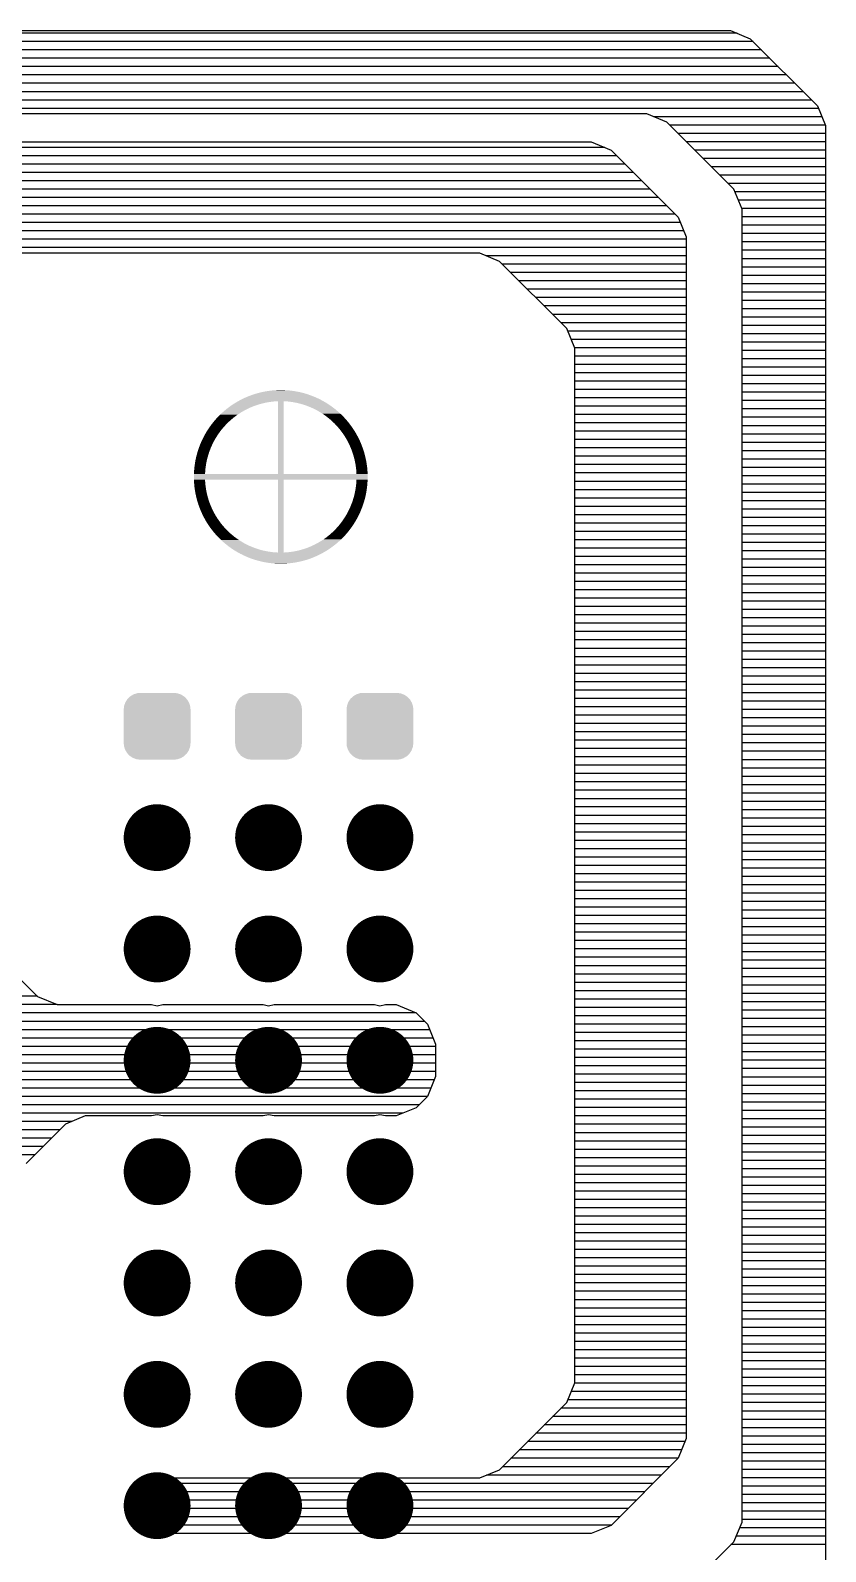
# Model space of a CAD drawing. Extents: x 295 to 953, y 10 to 290.
# Drawn here: x 786.03 to 804.16, y 181.05 to 215.75 of the extents above; entities that cross this region are included whole.
import ezdxf

# ---------------------------------------------------------------- set-up
doc = ezdxf.new("R2010")
doc.units = 0
doc.header["$LTSCALE"] = 5
doc.header["$MEASUREMENT"] = 0
doc.layers.get('0').update_dxf_attribs({"linetype": 'CONTINUOUS', "lineweight": 25})
doc.layers.add('DV-ABPB-A4_BOT', color=7, linetype='CONTINUOUS')

msp = doc.modelspace()

# ---------------------------------------------------------------- linework, layer by layer
at = {"color": 7, "const_width": 0.762}
for points in [[(789.297, 197.333, -1), (788.535, 197.333, -1)], [(791.837, 197.333, -1), (791.075, 197.333, -1)], [(794.377, 197.333, -1), (793.615, 197.333, -1)], [(789.297, 194.793, -1), (788.535, 194.793, -1)], [(791.837, 194.793, -1), (791.075, 194.793, -1)], [(794.377, 194.793, -1), (793.615, 194.793, -1)], [(789.297, 192.253, -1), (788.535, 192.253, -1)], [(791.837, 192.253, -1), (791.075, 192.253, -1)], [(794.377, 192.253, -1), (793.615, 192.253, -1)], [(789.297, 189.713, -1), (788.535, 189.713, -1)], [(791.837, 189.713, -1), (791.075, 189.713, -1)], [(794.377, 189.713, -1), (793.615, 189.713, -1)], [(789.297, 187.173, -1), (788.535, 187.173, -1)], [(791.837, 187.173, -1), (791.075, 187.173, -1)], [(794.377, 187.173, -1), (793.615, 187.173, -1)], [(789.297, 184.633, -1), (788.535, 184.633, -1)], [(791.837, 184.633, -1), (791.075, 184.633, -1)], [(794.377, 184.633, -1), (793.615, 184.633, -1)], [(789.297, 182.093, -1), (788.535, 182.093, -1)], [(791.837, 182.093, -1), (791.075, 182.093, -1)], [(794.377, 182.093, -1), (793.615, 182.093, -1)]]:
    msp.add_lwpolyline(points, format="xyb", close=True, dxfattribs=at)
at = {"color": 7}
for points in [[(792.048, 207.519), (791.991, 207.527), (791.423, 207.519), (791.479, 207.527)], [(791.991, 207.527), (791.985, 207.528), (791.479, 207.527), (791.486, 207.528)], [(791.985, 207.528), (791.927, 207.535), (791.486, 207.528), (791.542, 207.535)], [(791.927, 207.535), (791.922, 207.535), (791.542, 207.535), (791.549, 207.535)], [(791.922, 207.535), (791.864, 207.54), (791.549, 207.535), (791.605, 207.54)], [(791.864, 207.54), (791.859, 207.54), (791.605, 207.54), (791.613, 207.54)], [(791.859, 207.54), (791.8, 207.543), (791.613, 207.54), (791.669, 207.543)], [(791.8, 207.543), (791.795, 207.543), (791.669, 207.543), (791.68, 207.543)], [(791.795, 207.543), (791.732, 207.544), (791.68, 207.543), (791.732, 207.544)], [(791.114, 207.175), (791.147, 207.187), (790.583, 207.175), (790.6, 207.187)], [(791.147, 207.187), (791.17, 207.195), (790.6, 207.187), (790.612, 207.195)], [(791.17, 207.195), (791.226, 207.213), (790.612, 207.195), (790.639, 207.213)], [(791.226, 207.213), (791.257, 207.222), (790.639, 207.213), (790.653, 207.222)], [(791.257, 207.222), (791.283, 207.23), (790.653, 207.222), (790.665, 207.23)], [(791.283, 207.23), (791.34, 207.244), (790.665, 207.23), (790.688, 207.244)], [(791.34, 207.244), (791.394, 207.256), (790.688, 207.244), (790.706, 207.256)], [(791.394, 207.256), (791.398, 207.257), (790.706, 207.256), (790.708, 207.257)], [(791.398, 207.257), (791.456, 207.267), (790.708, 207.257), (790.726, 207.267)], [(791.456, 207.267), (791.515, 207.276), (790.726, 207.267), (790.74, 207.276)], [(791.515, 207.276), (791.574, 207.283), (790.74, 207.276), (790.752, 207.283)], [(791.574, 207.283), (791.633, 207.287), (790.752, 207.283), (790.759, 207.287)], [(791.633, 207.287), (791.655, 207.288), (790.759, 207.287), (790.761, 207.288)], [(791.655, 207.288), (791.672, 207.289), (790.761, 207.288), (790.762, 207.289)], [(792.708, 207.289), (792.704, 207.291), (790.762, 207.289), (790.766, 207.291)], [(792.704, 207.291), (792.653, 207.318), (790.766, 207.291), (790.817, 207.318)], [(792.653, 207.318), (792.648, 207.321), (790.817, 207.318), (790.822, 207.321)], [(792.648, 207.321), (792.596, 207.347), (790.822, 207.321), (790.873, 207.347)], [(792.596, 207.347), (792.591, 207.35), (790.873, 207.347), (790.879, 207.35)], [(792.591, 207.35), (792.539, 207.374), (790.879, 207.35), (790.931, 207.374)], [(792.539, 207.374), (792.533, 207.376), (790.931, 207.374), (790.937, 207.376)], [(792.533, 207.376), (792.48, 207.398), (790.937, 207.376), (790.989, 207.398)], [(792.48, 207.398), (792.475, 207.401), (790.989, 207.398), (790.995, 207.401)], [(792.475, 207.401), (792.421, 207.421), (790.995, 207.401), (791.049, 207.421)], [(792.421, 207.421), (792.416, 207.423), (791.049, 207.421), (791.055, 207.423)], [(792.416, 207.423), (792.361, 207.442), (791.055, 207.423), (791.108, 207.442)], [(792.361, 207.442), (792.356, 207.444), (791.108, 207.442), (791.114, 207.444)], [(792.356, 207.444), (792.301, 207.462), (791.114, 207.444), (791.169, 207.462)], [(792.301, 207.462), (792.295, 207.463), (791.169, 207.462), (791.175, 207.463)], [(792.295, 207.463), (792.24, 207.479), (791.175, 207.463), (791.23, 207.479)], [(792.24, 207.479), (792.234, 207.48), (791.23, 207.479), (791.236, 207.48)], [(792.234, 207.48), (792.178, 207.494), (791.236, 207.48), (791.292, 207.494)], [(792.178, 207.494), (792.173, 207.495), (791.292, 207.494), (791.298, 207.495)], [(792.173, 207.495), (792.116, 207.507), (791.298, 207.495), (791.354, 207.507)], [(792.116, 207.507), (792.11, 207.508), (791.354, 207.507), (791.36, 207.508)], [(792.11, 207.508), (792.053, 207.518), (791.36, 207.508), (791.416, 207.518)], [(792.053, 207.518), (792.048, 207.519), (791.416, 207.518), (791.423, 207.519)], [(791.799, 205.626), (791.799, 207.289), (791.672, 205.626), (791.672, 207.289)], [(792.713, 207.286), (792.708, 207.289), (791.858, 207.286), (791.799, 207.289)], [(792.722, 207.281), (792.713, 207.286), (791.917, 207.281), (791.858, 207.286)], [(792.734, 207.273), (792.722, 207.281), (791.975, 207.273), (791.917, 207.281)], [(792.75, 207.264), (792.734, 207.273), (792.034, 207.264), (791.975, 207.273)], [(792.759, 207.259), (792.75, 207.264), (792.059, 207.259), (792.034, 207.264)], [(792.769, 207.253), (792.759, 207.259), (792.092, 207.253), (792.059, 207.259)], [(792.79, 207.24), (792.769, 207.253), (792.15, 207.24), (792.092, 207.253)], [(792.812, 207.226), (792.79, 207.24), (792.202, 207.226), (792.15, 207.24)], [(792.814, 207.224), (792.812, 207.226), (792.207, 207.224), (792.202, 207.226)], [(792.84, 207.207), (792.814, 207.224), (792.264, 207.207), (792.207, 207.224)], [(792.865, 207.19), (792.84, 207.207), (792.314, 207.19), (792.264, 207.207)], [(792.868, 207.188), (792.865, 207.19), (792.32, 207.188), (792.314, 207.19)], [(792.897, 207.167), (792.868, 207.188), (792.375, 207.167), (792.32, 207.188)], [(790.527, 206.797), (790.564, 206.832), (790.185, 206.797), (790.214, 206.832)], [(790.564, 206.832), (790.579, 206.846), (790.214, 206.832), (790.226, 206.846)], [(790.579, 206.846), (790.608, 206.872), (790.226, 206.846), (790.248, 206.872)], [(790.608, 206.872), (790.635, 206.894), (790.248, 206.872), (790.267, 206.894)], [(790.635, 206.894), (790.654, 206.91), (790.267, 206.894), (790.282, 206.91)], [(790.654, 206.91), (790.693, 206.94), (790.282, 206.91), (790.311, 206.94)], [(790.693, 206.94), (790.7, 206.946), (790.311, 206.94), (790.317, 206.946)], [(790.7, 206.946), (790.749, 206.981), (790.317, 206.946), (790.351, 206.981)], [(790.749, 206.981), (790.755, 206.985), (790.351, 206.981), (790.356, 206.985)], [(790.755, 206.985), (790.798, 207.014), (790.356, 206.985), (790.386, 207.014)], [(790.798, 207.014), (790.822, 207.028), (790.386, 207.014), (790.402, 207.028)], [(790.822, 207.028), (790.848, 207.045), (790.402, 207.028), (790.421, 207.045)], [(790.848, 207.045), (790.892, 207.07), (790.421, 207.045), (790.449, 207.07)], [(790.892, 207.07), (790.899, 207.074), (790.449, 207.07), (790.454, 207.074)], [(790.899, 207.074), (790.952, 207.102), (790.454, 207.074), (790.488, 207.102)], [(790.952, 207.102), (790.969, 207.111), (790.488, 207.102), (790.498, 207.111)], [(790.969, 207.111), (791.005, 207.128), (790.498, 207.111), (790.521, 207.128)], [(791.005, 207.128), (791.053, 207.15), (790.521, 207.128), (790.549, 207.15)], [(791.053, 207.15), (791.059, 207.152), (790.549, 207.15), (790.552, 207.152)], [(791.059, 207.152), (791.114, 207.175), (790.552, 207.152), (790.583, 207.175)], [(792.917, 207.153), (792.897, 207.167), (792.408, 207.153), (792.375, 207.167)], [(792.928, 207.144), (792.917, 207.153), (792.43, 207.144), (792.408, 207.153)], [(792.961, 207.119), (792.928, 207.144), (792.484, 207.119), (792.43, 207.144)], [(792.967, 207.115), (792.961, 207.119), (792.493, 207.115), (792.484, 207.119)], [(792.993, 207.093), (792.967, 207.115), (792.537, 207.093), (792.493, 207.115)], [(793.016, 207.074), (792.993, 207.093), (792.571, 207.074), (792.537, 207.093)], [(793.027, 207.064), (793.016, 207.074), (792.589, 207.064), (792.571, 207.074)], [(793.062, 207.034), (793.027, 207.064), (792.64, 207.034), (792.589, 207.064)], [(793.064, 207.033), (793.062, 207.034), (792.642, 207.033), (792.64, 207.034)], [(793.096, 207.002), (793.064, 207.033), (792.69, 207.002), (792.642, 207.033)], [(793.11, 206.989), (793.096, 207.002), (792.709, 206.989), (792.69, 207.002)], [(793.131, 206.969), (793.11, 206.989), (792.738, 206.969), (792.709, 206.989)], [(793.155, 206.944), (793.131, 206.969), (792.771, 206.944), (792.738, 206.969)], [(793.165, 206.934), (793.155, 206.944), (792.786, 206.934), (792.771, 206.944)], [(793.199, 206.898), (793.165, 206.934), (792.83, 206.898), (792.786, 206.934)], [(793.2, 206.897), (793.199, 206.898), (792.832, 206.897), (792.83, 206.898)], [(793.234, 206.858), (793.2, 206.897), (792.878, 206.858), (792.832, 206.897)], [(793.241, 206.851), (793.234, 206.858), (792.886, 206.851), (792.878, 206.858)], [(793.267, 206.818), (793.241, 206.851), (792.921, 206.818), (792.886, 206.851)], [(790.271, 206.478), (790.296, 206.517), (789.978, 206.478), (789.999, 206.517)], [(790.296, 206.517), (790.307, 206.534), (789.999, 206.517), (790.008, 206.534)], [(790.307, 206.534), (790.329, 206.566), (790.008, 206.534), (790.027, 206.566)], [(790.329, 206.566), (790.346, 206.589), (790.027, 206.566), (790.04, 206.589)], [(790.346, 206.589), (790.364, 206.614), (790.04, 206.589), (790.056, 206.614)], [(790.364, 206.614), (790.387, 206.643), (790.056, 206.614), (790.074, 206.643)], [(790.387, 206.643), (790.401, 206.66), (790.074, 206.643), (790.086, 206.66)], [(790.401, 206.66), (790.431, 206.695), (790.086, 206.66), (790.109, 206.695)], [(790.431, 206.695), (790.44, 206.705), (790.109, 206.695), (790.117, 206.705)], [(790.44, 206.705), (790.478, 206.747), (790.117, 206.705), (790.147, 206.747)], [(790.478, 206.747), (790.48, 206.749), (790.147, 206.747), (790.148, 206.749)], [(790.48, 206.749), (790.521, 206.791), (790.148, 206.749), (790.181, 206.791)], [(790.521, 206.791), (790.527, 206.797), (790.181, 206.791), (790.185, 206.797)], [(793.281, 206.802), (793.267, 206.818), (792.938, 206.802), (792.921, 206.818)], [(793.3, 206.777), (793.281, 206.802), (792.964, 206.777), (792.938, 206.802)], [(793.32, 206.752), (793.3, 206.777), (792.988, 206.752), (792.964, 206.777)], [(793.333, 206.734), (793.32, 206.752), (793.005, 206.734), (792.988, 206.752)], [(793.357, 206.7), (793.333, 206.734), (793.035, 206.7), (793.005, 206.734)], [(793.364, 206.69), (793.357, 206.7), (793.044, 206.69), (793.035, 206.7)], [(793.393, 206.648), (793.364, 206.69), (793.079, 206.648), (793.044, 206.69)], [(793.395, 206.644), (793.393, 206.648), (793.082, 206.644), (793.079, 206.648)], [(793.425, 206.597), (793.395, 206.644), (793.118, 206.597), (793.082, 206.644)], [(793.427, 206.594), (793.425, 206.597), (793.12, 206.594), (793.118, 206.597)], [(793.453, 206.549), (793.427, 206.594), (793.153, 206.549), (793.12, 206.594)], [(793.459, 206.54), (793.453, 206.549), (793.159, 206.54), (793.153, 206.549)], [(793.48, 206.5), (793.459, 206.54), (793.186, 206.5), (793.159, 206.54)], [(793.489, 206.484), (793.48, 206.5), (793.196, 206.484), (793.186, 206.5)], [(793.506, 206.45), (793.489, 206.484), (793.217, 206.45), (793.196, 206.484)], [(790.102, 206.126), (790.11, 206.148), (789.836, 206.126), (789.842, 206.148)], [(790.11, 206.148), (790.125, 206.187), (789.842, 206.148), (789.855, 206.187)], [(790.125, 206.187), (790.131, 206.203), (789.855, 206.187), (789.86, 206.203)], [(790.131, 206.203), (790.149, 206.247), (789.86, 206.203), (789.876, 206.247)], [(790.149, 206.247), (790.154, 206.258), (789.876, 206.247), (789.88, 206.258)], [(790.154, 206.258), (790.176, 206.306), (789.88, 206.258), (789.898, 206.306)], [(790.176, 206.306), (790.179, 206.312), (789.898, 206.306), (789.901, 206.312)], [(790.179, 206.312), (790.205, 206.364), (789.901, 206.312), (789.923, 206.364)], [(790.205, 206.365), (790.234, 206.417), (789.923, 206.365), (789.947, 206.417)], [(790.205, 206.364), (790.205, 206.365), (789.923, 206.364), (789.923, 206.365)], [(790.234, 206.417), (790.237, 206.422), (789.947, 206.417), (789.95, 206.422)], [(790.237, 206.422), (790.264, 206.468), (789.95, 206.422), (789.973, 206.468)], [(790.264, 206.468), (790.271, 206.478), (789.973, 206.468), (789.978, 206.478)], [(793.518, 206.427), (793.506, 206.45), (793.23, 206.427), (793.217, 206.45)], [(793.531, 206.399), (793.518, 206.427), (793.247, 206.399), (793.23, 206.427)], [(793.545, 206.37), (793.531, 206.399), (793.262, 206.37), (793.247, 206.399)], [(793.555, 206.346), (793.545, 206.37), (793.274, 206.346), (793.262, 206.37)], [(793.569, 206.311), (793.555, 206.346), (793.291, 206.311), (793.274, 206.346)], [(793.577, 206.293), (793.569, 206.311), (793.3, 206.293), (793.291, 206.311)], [(793.592, 206.252), (793.577, 206.293), (793.319, 206.252), (793.3, 206.293)], [(793.597, 206.239), (793.592, 206.252), (793.324, 206.239), (793.319, 206.252)], [(793.614, 206.192), (793.597, 206.239), (793.343, 206.192), (793.324, 206.239)], [(793.616, 206.184), (793.614, 206.192), (793.347, 206.184), (793.343, 206.192)], [(793.633, 206.132), (793.616, 206.184), (793.366, 206.132), (793.347, 206.184)], [(790.018, 205.753), (790.025, 205.803), (789.763, 205.753), (789.769, 205.803)], [(790.025, 205.803), (790.027, 205.816), (789.769, 205.803), (789.77, 205.816)], [(790.027, 205.816), (790.034, 205.862), (789.77, 205.816), (789.777, 205.862)], [(790.034, 205.862), (790.037, 205.879), (789.777, 205.862), (789.779, 205.879)], [(790.037, 205.879), (790.045, 205.92), (789.779, 205.879), (789.787, 205.92)], [(790.045, 205.92), (790.05, 205.941), (789.787, 205.92), (789.79, 205.941)], [(790.05, 205.941), (790.058, 205.978), (789.79, 205.941), (789.798, 205.978)], [(790.058, 205.978), (790.065, 206.003), (789.798, 205.978), (789.803, 206.003)], [(790.065, 206.003), (790.074, 206.035), (789.803, 206.003), (789.811, 206.035)], [(790.074, 206.035), (790.083, 206.065), (789.811, 206.035), (789.819, 206.065)], [(790.083, 206.065), (790.091, 206.092), (789.819, 206.065), (789.826, 206.092)], [(790.091, 206.092), (790.102, 206.126), (789.826, 206.092), (789.836, 206.126)], [(793.634, 206.128), (793.633, 206.132), (793.367, 206.128), (793.366, 206.132)], [(793.65, 206.072), (793.634, 206.128), (793.385, 206.072), (793.367, 206.128)], [(793.65, 206.071), (793.65, 206.072), (793.386, 206.071), (793.385, 206.072)], [(793.664, 206.015), (793.65, 206.071), (793.402, 206.015), (793.386, 206.071)], [(793.665, 206.009), (793.664, 206.015), (793.403, 206.009), (793.402, 206.015)], [(793.676, 205.958), (793.665, 206.009), (793.417, 205.958), (793.403, 206.009)], [(793.679, 205.947), (793.676, 205.958), (793.419, 205.947), (793.417, 205.958)], [(793.687, 205.9), (793.679, 205.947), (793.429, 205.9), (793.419, 205.947)], [(793.69, 205.885), (793.687, 205.9), (793.432, 205.885), (793.429, 205.9)], [(793.696, 205.842), (793.69, 205.885), (793.44, 205.842), (793.432, 205.885)], [(793.699, 205.822), (793.696, 205.842), (793.442, 205.822), (793.44, 205.842)], [(793.704, 205.783), (793.699, 205.822), (793.448, 205.783), (793.442, 205.822)], [(793.716, 205.563), (793.715, 205.626), (789.754, 205.563), (789.755, 205.626)], [(793.715, 205.499), (793.716, 205.563), (789.755, 205.499), (789.754, 205.563)], [(790.009, 205.626), (790.012, 205.686), (789.755, 205.626), (789.758, 205.686)], [(790.009, 205.493), (790.009, 205.499), (789.755, 205.493), (789.755, 205.499)], [(790.011, 205.461), (790.009, 205.493), (789.757, 205.461), (789.755, 205.493)], [(790.013, 205.43), (790.011, 205.461), (789.758, 205.43), (789.757, 205.461)], [(790.013, 205.69), (790.017, 205.745), (789.758, 205.69), (789.762, 205.745)], [(790.012, 205.686), (790.013, 205.69), (789.758, 205.686), (789.758, 205.69)], [(790.017, 205.745), (790.018, 205.753), (789.762, 205.745), (789.763, 205.753)], [(791.799, 203.837), (791.799, 205.499), (791.672, 203.837), (791.672, 205.499)], [(793.707, 205.759), (793.704, 205.783), (793.451, 205.759), (793.448, 205.783)], [(793.709, 205.724), (793.707, 205.759), (793.455, 205.724), (793.451, 205.759)], [(793.712, 205.696), (793.709, 205.724), (793.457, 205.696), (793.455, 205.724)], [(793.713, 205.665), (793.712, 205.696), (793.459, 205.665), (793.457, 205.696)], [(793.712, 205.44), (793.715, 205.499), (793.458, 205.44), (793.461, 205.499)], [(793.715, 205.632), (793.713, 205.665), (793.461, 205.632), (793.459, 205.665)], [(793.715, 205.626), (793.715, 205.632), (793.461, 205.626), (793.461, 205.632)], [(790.015, 205.402), (790.013, 205.43), (789.761, 205.402), (789.758, 205.43)], [(790.019, 205.367), (790.015, 205.402), (789.764, 205.367), (789.761, 205.402)], [(790.022, 205.343), (790.019, 205.367), (789.766, 205.343), (789.764, 205.367)], [(790.028, 205.304), (790.022, 205.343), (789.771, 205.304), (789.766, 205.343)], [(790.03, 205.284), (790.028, 205.304), (789.774, 205.284), (789.771, 205.304)], [(790.038, 205.241), (790.03, 205.284), (789.78, 205.241), (789.774, 205.284)], [(790.041, 205.226), (790.038, 205.241), (789.783, 205.226), (789.78, 205.241)], [(790.051, 205.179), (790.041, 205.226), (789.791, 205.179), (789.783, 205.226)], [(790.054, 205.168), (790.051, 205.179), (789.794, 205.168), (789.791, 205.179)], [(790.067, 205.117), (790.054, 205.168), (789.805, 205.117), (789.794, 205.168)], [(790.068, 205.111), (790.067, 205.117), (789.806, 205.111), (789.805, 205.117)], [(790.084, 205.055), (790.068, 205.111), (789.82, 205.055), (789.806, 205.111)], [(793.659, 205.091), (793.667, 205.122), (793.396, 205.091), (793.405, 205.122)], [(793.667, 205.122), (793.672, 205.148), (793.405, 205.122), (793.412, 205.148)], [(793.672, 205.148), (793.68, 205.185), (793.412, 205.148), (793.42, 205.185)], [(793.68, 205.185), (793.684, 205.206), (793.42, 205.185), (793.425, 205.206)], [(793.684, 205.206), (793.691, 205.247), (793.425, 205.206), (793.433, 205.247)], [(793.691, 205.247), (793.693, 205.264), (793.433, 205.247), (793.436, 205.264)], [(793.693, 205.264), (793.7, 205.31), (793.436, 205.264), (793.443, 205.31)], [(793.7, 205.31), (793.701, 205.322), (793.443, 205.31), (793.445, 205.322)], [(793.701, 205.322), (793.707, 205.373), (793.445, 205.322), (793.452, 205.373)], [(793.707, 205.373), (793.708, 205.381), (793.452, 205.373), (793.453, 205.381)], [(793.708, 205.381), (793.712, 205.436), (793.453, 205.381), (793.458, 205.436)], [(793.712, 205.436), (793.712, 205.44), (793.458, 205.436), (793.458, 205.44)], [(790.085, 205.054), (790.084, 205.055), (789.82, 205.054), (789.82, 205.055)], [(790.103, 204.997), (790.085, 205.054), (789.836, 204.997), (789.82, 205.054)], [(790.104, 204.994), (790.103, 204.997), (789.837, 204.994), (789.836, 204.997)], [(790.123, 204.942), (790.104, 204.994), (789.854, 204.942), (789.837, 204.994)], [(790.127, 204.933), (790.123, 204.942), (789.856, 204.933), (789.854, 204.942)], [(790.146, 204.887), (790.127, 204.933), (789.873, 204.887), (789.856, 204.933)], [(790.152, 204.874), (790.146, 204.887), (789.878, 204.874), (789.873, 204.887)], [(790.17, 204.833), (790.152, 204.874), (789.893, 204.833), (789.878, 204.874)], [(790.179, 204.815), (790.17, 204.833), (789.901, 204.815), (789.893, 204.833)], [(790.196, 204.78), (790.179, 204.815), (789.916, 204.78), (789.901, 204.815)], [(790.208, 204.756), (790.196, 204.78), (789.926, 204.756), (789.916, 204.78)], [(790.223, 204.727), (790.208, 204.756), (789.939, 204.727), (789.926, 204.756)], [(793.523, 204.709), (793.547, 204.761), (793.237, 204.709), (793.265, 204.761)], [(793.547, 204.762), (793.569, 204.814), (793.265, 204.762), (793.292, 204.814)], [(793.547, 204.761), (793.547, 204.762), (793.265, 204.761), (793.265, 204.762)], [(793.569, 204.814), (793.572, 204.82), (793.292, 204.814), (793.294, 204.82)], [(793.572, 204.82), (793.59, 204.868), (793.294, 204.82), (793.316, 204.868)], [(793.59, 204.868), (793.595, 204.879), (793.316, 204.868), (793.321, 204.879)], [(793.595, 204.879), (793.61, 204.923), (793.321, 204.879), (793.339, 204.923)], [(793.61, 204.923), (793.615, 204.939), (793.339, 204.923), (793.345, 204.939)], [(793.615, 204.939), (793.628, 204.978), (793.345, 204.939), (793.36, 204.978)], [(793.628, 204.978), (793.635, 205), (793.36, 204.978), (793.368, 205)], [(793.635, 205), (793.644, 205.034), (793.368, 205), (793.379, 205.034)], [(793.644, 205.034), (793.652, 205.061), (793.379, 205.034), (793.387, 205.061)], [(793.652, 205.061), (793.659, 205.091), (793.387, 205.061), (793.396, 205.091)], [(790.24, 204.699), (790.223, 204.727), (789.952, 204.699), (789.939, 204.727)], [(790.253, 204.676), (790.24, 204.699), (789.964, 204.676), (789.952, 204.699)], [(790.274, 204.642), (790.253, 204.676), (789.981, 204.642), (789.964, 204.676)], [(790.284, 204.626), (790.274, 204.642), (789.99, 204.626), (789.981, 204.642)], [(790.311, 204.586), (790.284, 204.626), (790.011, 204.586), (789.99, 204.626)], [(790.317, 204.576), (790.311, 204.586), (790.017, 204.576), (790.011, 204.586)], [(790.35, 204.532), (790.317, 204.576), (790.043, 204.532), (790.017, 204.576)], [(790.352, 204.528), (790.35, 204.532), (790.045, 204.528), (790.043, 204.532)], [(790.388, 204.482), (790.352, 204.528), (790.075, 204.482), (790.045, 204.528)], [(790.391, 204.478), (790.388, 204.482), (790.077, 204.478), (790.075, 204.482)], [(790.426, 204.436), (790.391, 204.478), (790.106, 204.436), (790.077, 204.478)], [(790.436, 204.425), (790.426, 204.436), (790.113, 204.425), (790.106, 204.436)], [(790.466, 204.392), (790.436, 204.425), (790.137, 204.392), (790.113, 204.425)], [(793.324, 204.379), (793.353, 204.42), (792.992, 204.379), (793.03, 204.42)], [(793.353, 204.42), (793.361, 204.43), (793.03, 204.42), (793.039, 204.43)], [(793.361, 204.43), (793.384, 204.466), (793.039, 204.43), (793.069, 204.466)], [(793.384, 204.466), (793.396, 204.483), (793.069, 204.466), (793.083, 204.483)], [(793.396, 204.483), (793.414, 204.512), (793.083, 204.483), (793.106, 204.512)], [(793.414, 204.512), (793.43, 204.537), (793.106, 204.512), (793.124, 204.537)], [(793.43, 204.537), (793.443, 204.56), (793.124, 204.537), (793.141, 204.56)], [(793.443, 204.56), (793.462, 204.592), (793.141, 204.56), (793.163, 204.592)], [(793.462, 204.592), (793.471, 204.608), (793.163, 204.592), (793.174, 204.608)], [(793.471, 204.608), (793.492, 204.647), (793.174, 204.608), (793.199, 204.647)], [(793.492, 204.647), (793.497, 204.658), (793.199, 204.647), (793.206, 204.658)], [(793.497, 204.658), (793.52, 204.704), (793.206, 204.658), (793.233, 204.704)], [(793.52, 204.704), (793.523, 204.709), (793.233, 204.704), (793.237, 204.709)], [(790.482, 204.374), (790.466, 204.392), (790.15, 204.374), (790.137, 204.392)], [(790.506, 204.349), (790.482, 204.374), (790.17, 204.349), (790.15, 204.374)], [(790.532, 204.324), (790.506, 204.349), (790.189, 204.324), (790.17, 204.349)], [(790.549, 204.307), (790.532, 204.324), (790.203, 204.307), (790.189, 204.324)], [(790.584, 204.275), (790.549, 204.307), (790.229, 204.275), (790.203, 204.307)], [(790.593, 204.268), (790.584, 204.275), (790.236, 204.268), (790.229, 204.275)], [(790.638, 204.229), (790.593, 204.268), (790.27, 204.229), (790.236, 204.268)], [(790.64, 204.228), (790.638, 204.229), (790.272, 204.228), (790.27, 204.229)], [(790.684, 204.192), (790.64, 204.228), (790.305, 204.192), (790.272, 204.228)], [(790.699, 204.181), (790.684, 204.192), (790.315, 204.181), (790.305, 204.192)], [(790.732, 204.157), (790.699, 204.181), (790.339, 204.157), (790.315, 204.181)], [(790.761, 204.137), (790.732, 204.157), (790.36, 204.137), (790.339, 204.157)], [(790.78, 204.123), (790.761, 204.137), (790.374, 204.123), (790.36, 204.137)], [(790.828, 204.093), (790.78, 204.123), (790.406, 204.093), (790.374, 204.123)], [(790.83, 204.092), (790.828, 204.093), (790.408, 204.092), (790.406, 204.093)], [(790.881, 204.061), (790.83, 204.092), (790.443, 204.061), (790.408, 204.092)], [(790.9, 204.051), (790.881, 204.061), (790.454, 204.051), (790.443, 204.061)], [(793.016, 204.051), (793.021, 204.055), (792.571, 204.051), (792.578, 204.055)], [(793.021, 204.055), (793.049, 204.081), (792.578, 204.055), (792.622, 204.081)], [(793.049, 204.081), (793.068, 204.097), (792.622, 204.081), (792.649, 204.097)], [(793.068, 204.097), (793.084, 204.112), (792.649, 204.097), (792.672, 204.112)], [(793.084, 204.112), (793.114, 204.141), (792.672, 204.112), (792.715, 204.141)], [(793.114, 204.141), (793.119, 204.145), (792.715, 204.141), (792.722, 204.145)], [(793.119, 204.145), (793.153, 204.18), (792.722, 204.145), (792.77, 204.18)], [(793.153, 204.18), (793.159, 204.186), (792.77, 204.18), (792.777, 204.186)], [(793.159, 204.186), (793.188, 204.216), (792.777, 204.186), (792.816, 204.216)], [(793.188, 204.216), (793.203, 204.232), (792.816, 204.216), (792.836, 204.232)], [(793.203, 204.232), (793.222, 204.254), (792.836, 204.232), (792.862, 204.254)], [(793.222, 204.254), (793.244, 204.28), (792.862, 204.254), (792.891, 204.28)], [(793.244, 204.28), (793.256, 204.293), (792.891, 204.28), (792.906, 204.293)], [(793.256, 204.293), (793.285, 204.329), (792.906, 204.293), (792.943, 204.329)], [(793.285, 204.329), (793.289, 204.334), (792.943, 204.329), (792.949, 204.334)], [(793.289, 204.334), (793.322, 204.377), (792.949, 204.334), (792.99, 204.377)], [(793.322, 204.377), (793.324, 204.379), (792.99, 204.377), (792.992, 204.379)], [(790.933, 204.033), (790.9, 204.051), (790.477, 204.033), (790.454, 204.051)], [(790.977, 204.011), (790.933, 204.033), (790.503, 204.011), (790.477, 204.033)], [(790.986, 204.006), (790.977, 204.011), (790.509, 204.006), (790.503, 204.011)], [(791.04, 203.982), (790.986, 204.006), (790.542, 203.982), (790.509, 204.006)], [(791.062, 203.973), (791.04, 203.982), (790.553, 203.973), (790.542, 203.982)], [(791.095, 203.959), (791.062, 203.973), (790.573, 203.959), (790.553, 203.973)], [(791.15, 203.938), (791.095, 203.959), (790.602, 203.938), (790.573, 203.959)], [(791.157, 203.936), (791.15, 203.938), (790.605, 203.936), (790.602, 203.938)], [(791.206, 203.919), (791.157, 203.936), (790.63, 203.919), (790.605, 203.936)], [(791.263, 203.901), (791.206, 203.919), (790.656, 203.901), (790.63, 203.919)], [(791.268, 203.9), (791.263, 203.901), (790.658, 203.9), (790.656, 203.901)], [(791.32, 203.886), (791.268, 203.9), (790.68, 203.886), (790.658, 203.9)], [(791.378, 203.873), (791.32, 203.886), (790.701, 203.873), (790.68, 203.886)], [(791.411, 203.867), (791.378, 203.873), (790.711, 203.867), (790.701, 203.873)], [(791.436, 203.862), (791.411, 203.867), (790.72, 203.862), (790.711, 203.867)], [(791.495, 203.853), (791.436, 203.862), (790.736, 203.853), (790.72, 203.862)], [(791.553, 203.845), (791.495, 203.853), (790.748, 203.845), (790.736, 203.853)], [(791.612, 203.84), (791.553, 203.845), (790.757, 203.84), (790.748, 203.845)], [(791.672, 203.837), (791.612, 203.84), (790.763, 203.837), (790.757, 203.84)], [(792.704, 203.835), (792.708, 203.837), (790.766, 203.835), (790.763, 203.837)], [(792.653, 203.807), (792.704, 203.835), (790.817, 203.807), (790.766, 203.835)], [(792.648, 203.805), (792.653, 203.807), (790.822, 203.805), (790.817, 203.807)], [(792.597, 203.779), (792.648, 203.805), (790.874, 203.779), (790.822, 203.805)], [(792.591, 203.776), (792.597, 203.779), (790.879, 203.776), (790.874, 203.779)], [(792.539, 203.752), (792.591, 203.776), (790.931, 203.752), (790.879, 203.776)], [(792.533, 203.75), (792.539, 203.752), (790.937, 203.75), (790.931, 203.752)], [(792.481, 203.727), (792.533, 203.75), (790.99, 203.727), (790.937, 203.75)], [(792.475, 203.725), (792.481, 203.727), (790.995, 203.725), (790.99, 203.727)], [(792.421, 203.704), (792.475, 203.725), (791.049, 203.704), (790.995, 203.725)], [(792.708, 203.837), (792.709, 203.838), (791.799, 203.837), (791.815, 203.838)], [(792.709, 203.838), (792.711, 203.839), (791.815, 203.838), (791.837, 203.839)], [(792.711, 203.839), (792.719, 203.843), (791.837, 203.839), (791.896, 203.843)], [(792.719, 203.843), (792.73, 203.85), (791.896, 203.843), (791.955, 203.85)], [(792.73, 203.85), (792.744, 203.858), (791.955, 203.85), (792.014, 203.858)], [(792.744, 203.858), (792.762, 203.869), (792.014, 203.858), (792.072, 203.869)], [(792.762, 203.869), (792.764, 203.87), (792.072, 203.869), (792.076, 203.87)], [(792.764, 203.87), (792.782, 203.881), (792.076, 203.87), (792.13, 203.881)], [(792.782, 203.881), (792.805, 203.896), (792.13, 203.881), (792.187, 203.896)], [(792.805, 203.896), (792.817, 203.904), (792.187, 203.896), (792.213, 203.904)], [(792.817, 203.904), (792.831, 203.912), (792.213, 203.904), (792.244, 203.912)], [(792.831, 203.912), (792.858, 203.931), (792.244, 203.912), (792.3, 203.931)], [(792.858, 203.931), (792.87, 203.939), (792.3, 203.931), (792.323, 203.939)], [(792.87, 203.939), (792.887, 203.951), (792.323, 203.939), (792.356, 203.951)], [(792.887, 203.951), (792.918, 203.973), (792.356, 203.951), (792.411, 203.973)], [(792.918, 203.973), (792.921, 203.976), (792.411, 203.973), (792.417, 203.976)], [(792.921, 203.976), (792.949, 203.998), (792.417, 203.976), (792.465, 203.998)], [(792.949, 203.998), (792.972, 204.015), (792.465, 203.998), (792.501, 204.015)], [(792.972, 204.015), (792.982, 204.024), (792.501, 204.015), (792.518, 204.024)], [(792.982, 204.024), (793.016, 204.051), (792.518, 204.024), (792.571, 204.051)], [(792.416, 203.702), (792.421, 203.704), (791.054, 203.702), (791.049, 203.704)], [(792.362, 203.683), (792.416, 203.702), (791.109, 203.683), (791.054, 203.702)], [(792.356, 203.681), (792.362, 203.683), (791.114, 203.681), (791.109, 203.683)], [(792.301, 203.664), (792.356, 203.681), (791.169, 203.664), (791.114, 203.681)], [(792.295, 203.663), (792.301, 203.664), (791.175, 203.663), (791.169, 203.664)], [(792.24, 203.647), (792.295, 203.663), (791.23, 203.647), (791.175, 203.663)], [(792.234, 203.646), (792.24, 203.647), (791.236, 203.646), (791.23, 203.647)], [(792.178, 203.632), (792.234, 203.646), (791.292, 203.632), (791.236, 203.646)], [(792.172, 203.631), (792.178, 203.632), (791.298, 203.631), (791.292, 203.632)], [(792.116, 203.619), (792.172, 203.631), (791.354, 203.619), (791.298, 203.631)], [(792.11, 203.618), (792.116, 203.619), (791.36, 203.618), (791.354, 203.619)], [(792.054, 203.608), (792.11, 203.618), (791.417, 203.608), (791.36, 203.618)], [(792.047, 203.607), (792.054, 203.608), (791.422, 203.607), (791.417, 203.608)], [(791.991, 203.598), (792.047, 203.607), (791.48, 203.598), (791.422, 203.607)], [(791.984, 203.598), (791.991, 203.598), (791.485, 203.598), (791.48, 203.598)], [(791.928, 203.591), (791.984, 203.598), (791.543, 203.591), (791.485, 203.598)], [(791.921, 203.591), (791.928, 203.591), (791.548, 203.591), (791.543, 203.591)], [(791.865, 203.586), (791.921, 203.591), (791.606, 203.586), (791.548, 203.591)], [(791.857, 203.586), (791.865, 203.586), (791.611, 203.586), (791.606, 203.586)], [(791.801, 203.583), (791.857, 203.586), (791.67, 203.583), (791.611, 203.586)], [(791.79, 203.583), (791.801, 203.583), (791.675, 203.583), (791.67, 203.583)], [(791.738, 203.582), (791.79, 203.583), (791.738, 203.582), (791.675, 203.583)], [(789.523, 200.558), (789.467, 200.595), (788.305, 200.558), (788.368, 200.595)], [(789.467, 200.595), (789.446, 200.603), (788.368, 200.595), (788.381, 200.603)], [(789.446, 200.603), (789.384, 200.625), (788.381, 200.603), (788.453, 200.625)], [(789.384, 200.625), (789.352, 200.629), (788.453, 200.625), (788.465, 200.629)], [(789.352, 200.629), (789.297, 200.635), (788.465, 200.629), (788.535, 200.635)], [(792.063, 200.558), (792.007, 200.595), (790.845, 200.558), (790.908, 200.595)], [(792.007, 200.595), (791.986, 200.603), (790.908, 200.595), (790.921, 200.603)], [(791.986, 200.603), (791.924, 200.625), (790.921, 200.603), (790.993, 200.625)], [(791.924, 200.625), (791.892, 200.629), (790.993, 200.625), (791.005, 200.629)], [(791.892, 200.629), (791.837, 200.635), (791.005, 200.629), (791.075, 200.635)], [(794.603, 200.558), (794.547, 200.595), (793.385, 200.558), (793.448, 200.595)], [(794.547, 200.595), (794.526, 200.603), (793.448, 200.595), (793.461, 200.603)], [(794.526, 200.603), (794.464, 200.625), (793.461, 200.603), (793.533, 200.625)], [(794.464, 200.625), (794.432, 200.629), (793.533, 200.625), (793.545, 200.629)], [(794.432, 200.629), (794.377, 200.635), (793.545, 200.629), (793.615, 200.635)], [(789.678, 200.254), (789.671, 200.324), (788.154, 200.254), (788.162, 200.324)], [(789.678, 199.492), (789.678, 200.254), (788.154, 199.492), (788.154, 200.254)], [(789.671, 200.324), (789.666, 200.342), (788.162, 200.324), (788.164, 200.342)], [(789.666, 200.342), (789.645, 200.408), (788.164, 200.342), (788.188, 200.408)], [(789.645, 200.408), (789.636, 200.424), (788.188, 200.408), (788.194, 200.424)], [(789.636, 200.424), (789.601, 200.484), (788.194, 200.424), (788.232, 200.484)], [(789.601, 200.484), (789.587, 200.498), (788.232, 200.484), (788.242, 200.498)], [(789.587, 200.498), (789.54, 200.547), (788.242, 200.498), (788.294, 200.547)], [(789.54, 200.547), (789.523, 200.558), (788.294, 200.547), (788.305, 200.558)], [(792.218, 200.254), (792.211, 200.324), (790.694, 200.254), (790.702, 200.324)], [(792.218, 199.492), (792.218, 200.254), (790.694, 199.492), (790.694, 200.254)], [(792.211, 200.324), (792.206, 200.342), (790.702, 200.324), (790.704, 200.342)], [(792.206, 200.342), (792.185, 200.408), (790.704, 200.342), (790.728, 200.408)], [(792.185, 200.408), (792.176, 200.424), (790.728, 200.408), (790.734, 200.424)], [(792.176, 200.424), (792.141, 200.484), (790.734, 200.424), (790.772, 200.484)], [(792.141, 200.484), (792.127, 200.498), (790.772, 200.484), (790.782, 200.498)], [(792.127, 200.498), (792.08, 200.547), (790.782, 200.498), (790.834, 200.547)], [(792.08, 200.547), (792.063, 200.558), (790.834, 200.547), (790.845, 200.558)], [(794.758, 200.254), (794.751, 200.324), (793.234, 200.254), (793.242, 200.324)], [(794.758, 199.492), (794.758, 200.254), (793.234, 199.492), (793.234, 200.254)], [(794.751, 200.324), (794.746, 200.342), (793.242, 200.324), (793.244, 200.342)], [(794.746, 200.342), (794.725, 200.408), (793.244, 200.342), (793.268, 200.408)], [(794.725, 200.408), (794.716, 200.424), (793.268, 200.408), (793.274, 200.424)], [(794.716, 200.424), (794.681, 200.484), (793.274, 200.424), (793.312, 200.484)], [(794.681, 200.484), (794.667, 200.498), (793.312, 200.484), (793.322, 200.498)], [(794.667, 200.498), (794.62, 200.547), (793.322, 200.498), (793.374, 200.547)], [(794.62, 200.547), (794.603, 200.558), (793.374, 200.547), (793.385, 200.558)], [(789.67, 199.422), (789.678, 199.492), (788.16, 199.422), (788.154, 199.492)], [(789.668, 199.405), (789.67, 199.422), (788.165, 199.405), (788.16, 199.422)], [(789.643, 199.339), (789.668, 199.405), (788.186, 199.339), (788.165, 199.405)], [(789.638, 199.322), (789.643, 199.339), (788.196, 199.322), (788.186, 199.339)], [(789.599, 199.263), (789.638, 199.322), (788.231, 199.263), (788.196, 199.322)], [(789.59, 199.249), (789.599, 199.263), (788.244, 199.249), (788.231, 199.263)], [(789.538, 199.199), (789.59, 199.249), (788.291, 199.199), (788.244, 199.249)], [(789.526, 199.188), (789.538, 199.199), (788.308, 199.188), (788.291, 199.199)], [(792.21, 199.422), (792.218, 199.492), (790.7, 199.422), (790.694, 199.492)], [(792.208, 199.405), (792.21, 199.422), (790.705, 199.405), (790.7, 199.422)], [(792.183, 199.339), (792.208, 199.405), (790.726, 199.339), (790.705, 199.405)], [(792.178, 199.322), (792.183, 199.339), (790.736, 199.322), (790.726, 199.339)], [(792.139, 199.263), (792.178, 199.322), (790.771, 199.263), (790.736, 199.322)], [(792.13, 199.249), (792.139, 199.263), (790.784, 199.249), (790.771, 199.263)], [(792.078, 199.199), (792.13, 199.249), (790.831, 199.199), (790.784, 199.249)], [(792.066, 199.188), (792.078, 199.199), (790.848, 199.188), (790.831, 199.199)], [(794.75, 199.422), (794.758, 199.492), (793.24, 199.422), (793.234, 199.492)], [(794.748, 199.405), (794.75, 199.422), (793.245, 199.405), (793.24, 199.422)], [(794.723, 199.339), (794.748, 199.405), (793.266, 199.339), (793.245, 199.405)], [(794.718, 199.322), (794.723, 199.339), (793.276, 199.322), (793.266, 199.339)], [(794.679, 199.263), (794.718, 199.322), (793.311, 199.263), (793.276, 199.322)], [(794.67, 199.249), (794.679, 199.263), (793.324, 199.249), (793.311, 199.263)], [(794.618, 199.199), (794.67, 199.249), (793.371, 199.199), (793.324, 199.249)], [(794.606, 199.188), (794.618, 199.199), (793.388, 199.188), (793.371, 199.199)], [(789.463, 199.151), (789.526, 199.188), (788.365, 199.151), (788.308, 199.188)], [(789.45, 199.144), (789.463, 199.151), (788.386, 199.144), (788.365, 199.151)], [(789.378, 199.121), (789.45, 199.144), (788.447, 199.121), (788.386, 199.144)], [(789.366, 199.118), (789.378, 199.121), (788.479, 199.118), (788.447, 199.121)], [(789.297, 199.111), (789.366, 199.118), (788.535, 199.111), (788.479, 199.118)], [(792.003, 199.151), (792.066, 199.188), (790.905, 199.151), (790.848, 199.188)], [(791.99, 199.144), (792.003, 199.151), (790.926, 199.144), (790.905, 199.151)], [(791.918, 199.121), (791.99, 199.144), (790.987, 199.121), (790.926, 199.144)], [(791.906, 199.118), (791.918, 199.121), (791.019, 199.118), (790.987, 199.121)], [(791.837, 199.111), (791.906, 199.118), (791.075, 199.111), (791.019, 199.118)], [(794.543, 199.151), (794.606, 199.188), (793.445, 199.151), (793.388, 199.188)], [(794.53, 199.144), (794.543, 199.151), (793.466, 199.144), (793.445, 199.151)], [(794.458, 199.121), (794.53, 199.144), (793.527, 199.121), (793.466, 199.144)], [(794.446, 199.118), (794.458, 199.121), (793.559, 199.118), (793.527, 199.121)], [(794.377, 199.111), (794.446, 199.118), (793.615, 199.111), (793.559, 199.118)]]:
    msp.add_solid(points, dxfattribs=at)
at = {"layer": 'DV-ABPB-A4_BOT', "color": 7}
for p, q in [((802.141, 215.685), (705.842, 215.685)), ((705.995, 215.748), (801.989, 215.748)), ((801.989, 215.748), (802.439, 215.56)), ((802.439, 215.56), (803.97, 214.029)), ((802.695, 215.304), (705.289, 215.304)), ((802.505, 215.494), (705.479, 215.494)), ((803.076, 214.923), (704.908, 214.923)), ((802.886, 215.113), (705.098, 215.113)), ((803.457, 214.542), (704.527, 214.542)), ((803.267, 214.732), (704.717, 214.732)), ((803.838, 214.161), (704.146, 214.161)), ((803.648, 214.351), (704.336, 214.351)), ((803.996, 213.97), (703.988, 213.97)), ((800.084, 213.843), (708.535, 213.843)), ((800.534, 213.655), (800.084, 213.843)), ((804.074, 213.78), (800.236, 213.78)), ((803.97, 214.029), (804.156, 213.579)), ((802.065, 212.124), (800.534, 213.655)), ((804.153, 213.589), (800.6, 213.589)), ((804.156, 213.579), (804.156, 197.968)), ((799.121, 213.081), (724.102, 213.081)), ((724.41, 213.208), (798.814, 213.208)), ((798.814, 213.208), (799.264, 213.02)), ((804.156, 213.399), (800.79, 213.399)), ((804.156, 213.208), (800.981, 213.208)), ((799.393, 212.891), (723.831, 212.891)), ((799.264, 213.02), (800.795, 211.489)), ((804.156, 213.018), (801.171, 213.018)), ((804.156, 212.827), (801.362, 212.827)), ((799.774, 212.51), (723.45, 212.51)), ((799.584, 212.7), (723.64, 212.7)), ((804.156, 212.637), (801.552, 212.637)), ((804.156, 212.446), (801.743, 212.446)), ((800.155, 212.129), (723.069, 212.129)), ((799.965, 212.319), (723.259, 212.319)), ((804.156, 212.256), (801.933, 212.256)), ((802.251, 211.674), (802.065, 212.124)), ((804.156, 212.065), (802.091, 212.065)), ((800.536, 211.748), (722.688, 211.748)), ((800.346, 211.938), (722.878, 211.938)), ((804.156, 211.875), (802.169, 211.875)), ((800.846, 211.367), (722.378, 211.367)), ((800.727, 211.557), (722.497, 211.557)), ((800.795, 211.489), (800.981, 211.039)), ((804.156, 211.684), (802.248, 211.684)), ((802.251, 198.603), (802.251, 211.674)), ((804.156, 211.494), (802.251, 211.494)), ((800.925, 211.176), (722.299, 211.176)), ((800.981, 211.039), (800.981, 195.428)), ((804.156, 211.303), (802.251, 211.303)), ((804.156, 211.113), (802.251, 211.113)), ((800.981, 210.986), (722.243, 210.986)), ((800.981, 210.795), (722.243, 210.795)), ((796.274, 210.668), (726.95, 210.668)), ((796.724, 210.48), (796.274, 210.668)), ((804.156, 210.922), (802.251, 210.922)), ((804.156, 210.732), (802.251, 210.732)), ((800.981, 210.605), (796.426, 210.605)), ((798.255, 208.949), (796.724, 210.48)), ((800.981, 210.414), (796.79, 210.414)), ((804.156, 210.541), (802.251, 210.541)), ((804.156, 210.351), (802.251, 210.351)), ((800.981, 210.224), (796.98, 210.224)), ((800.981, 210.033), (797.171, 210.033)), ((804.156, 210.16), (802.251, 210.16)), ((804.156, 209.97), (802.251, 209.97)), ((800.981, 209.843), (797.361, 209.843)), ((800.981, 209.652), (797.552, 209.652)), ((804.156, 209.779), (802.251, 209.779)), ((800.981, 209.462), (797.742, 209.462)), ((800.981, 209.271), (797.933, 209.271)), ((804.156, 209.589), (802.251, 209.589)), ((804.156, 209.398), (802.251, 209.398)), ((800.981, 209.081), (798.123, 209.081)), ((798.441, 208.499), (798.255, 208.949)), ((804.156, 209.208), (802.251, 209.208)), ((804.156, 209.017), (802.251, 209.017)), ((800.981, 208.89), (798.281, 208.89)), ((800.981, 208.7), (798.359, 208.7)), ((804.156, 208.827), (802.251, 208.827)), ((804.156, 208.636), (802.251, 208.636)), ((800.981, 208.509), (798.438, 208.509)), ((798.441, 201.143), (798.441, 208.499)), ((800.981, 208.319), (798.441, 208.319)), ((804.156, 208.446), (802.251, 208.446)), ((804.156, 208.255), (802.251, 208.255)), ((800.981, 208.128), (798.441, 208.128)), ((800.981, 207.938), (798.441, 207.938)), ((804.156, 208.065), (802.251, 208.065)), ((804.156, 207.874), (802.251, 207.874)), ((800.981, 207.747), (798.441, 207.747)), ((800.981, 207.557), (798.441, 207.557)), ((804.156, 207.684), (802.251, 207.684)), ((800.981, 207.366), (798.441, 207.366)), ((800.981, 207.176), (798.441, 207.176)), ((804.156, 207.493), (802.251, 207.493)), ((804.156, 207.303), (802.251, 207.303)), ((800.981, 206.985), (798.441, 206.985)), ((804.156, 207.112), (802.251, 207.112)), ((804.156, 206.922), (802.251, 206.922)), ((800.981, 206.795), (798.441, 206.795)), ((800.981, 206.604), (798.441, 206.604)), ((804.156, 206.731), (802.251, 206.731)), ((804.156, 206.541), (802.251, 206.541)), ((800.981, 206.414), (798.441, 206.414)), ((800.981, 206.223), (798.441, 206.223)), ((804.156, 206.35), (802.251, 206.35)), ((804.156, 206.16), (802.251, 206.16)), ((800.981, 206.033), (798.441, 206.033)), ((800.981, 205.842), (798.441, 205.842)), ((804.156, 205.969), (802.251, 205.969)), ((800.981, 205.652), (798.441, 205.652)), ((800.981, 205.461), (798.441, 205.461)), ((804.156, 205.779), (802.251, 205.779)), ((804.156, 205.588), (802.251, 205.588)), ((800.981, 205.271), (798.441, 205.271)), ((804.156, 205.398), (802.251, 205.398)), ((804.156, 205.207), (802.251, 205.207)), ((800.981, 205.08), (798.441, 205.08)), ((800.981, 204.89), (798.441, 204.89)), ((804.156, 205.017), (802.251, 205.017)), ((804.156, 204.826), (802.251, 204.826)), ((800.981, 204.699), (798.441, 204.699)), ((800.981, 204.509), (798.441, 204.509)), ((804.156, 204.636), (802.251, 204.636)), ((804.156, 204.445), (802.251, 204.445)), ((800.981, 204.318), (798.441, 204.318)), ((800.981, 204.128), (798.441, 204.128)), ((804.156, 204.255), (802.251, 204.255)), ((804.156, 204.064), (802.251, 204.064)), ((800.981, 203.937), (798.441, 203.937)), ((800.981, 203.747), (798.441, 203.747)), ((804.156, 203.874), (802.251, 203.874)), ((800.981, 203.556), (798.441, 203.556)), ((800.981, 203.366), (798.441, 203.366)), ((804.156, 203.683), (802.251, 203.683)), ((804.156, 203.493), (802.251, 203.493)), ((800.981, 203.175), (798.441, 203.175)), ((804.156, 203.302), (802.251, 203.302)), ((804.156, 203.112), (802.251, 203.112)), ((800.981, 202.985), (798.441, 202.985)), ((800.981, 202.794), (798.441, 202.794)), ((804.156, 202.921), (802.251, 202.921)), ((804.156, 202.731), (802.251, 202.731)), ((800.981, 202.604), (798.441, 202.604)), ((800.981, 202.413), (798.441, 202.413)), ((804.156, 202.54), (802.251, 202.54)), ((804.156, 202.35), (802.251, 202.35)), ((800.981, 202.223), (798.441, 202.223)), ((800.981, 202.032), (798.441, 202.032)), ((804.156, 202.159), (802.251, 202.159)), ((800.981, 201.842), (798.441, 201.842)), ((800.981, 201.651), (798.441, 201.651)), ((804.156, 201.969), (802.251, 201.969)), ((804.156, 201.778), (802.251, 201.778)), ((800.981, 201.461), (798.441, 201.461)), ((804.156, 201.588), (802.251, 201.588)), ((804.156, 201.397), (802.251, 201.397)), ((800.981, 201.27), (798.441, 201.27)), ((798.441, 185.268), (798.441, 201.143)), ((800.981, 201.08), (798.441, 201.08)), ((804.156, 201.207), (802.251, 201.207)), ((804.156, 201.016), (802.251, 201.016)), ((800.981, 200.889), (798.441, 200.889)), ((800.981, 200.699), (798.441, 200.699)), ((804.156, 200.826), (802.251, 200.826)), ((804.156, 200.635), (802.251, 200.635)), ((800.981, 200.508), (798.441, 200.508)), ((800.981, 200.318), (798.441, 200.318)), ((804.156, 200.445), (802.251, 200.445)), ((804.156, 200.254), (802.251, 200.254)), ((800.981, 200.127), (798.441, 200.127)), ((800.981, 199.937), (798.441, 199.937)), ((804.156, 200.064), (802.251, 200.064)), ((800.981, 199.746), (798.441, 199.746)), ((800.981, 199.556), (798.441, 199.556)), ((804.156, 199.873), (802.251, 199.873)), ((804.156, 199.683), (802.251, 199.683)), ((800.981, 199.365), (798.441, 199.365)), ((804.156, 199.492), (802.251, 199.492)), ((804.156, 199.302), (802.251, 199.302)), ((800.981, 199.175), (798.441, 199.175)), ((800.981, 198.984), (798.441, 198.984)), ((804.156, 199.111), (802.251, 199.111)), ((804.156, 198.921), (802.251, 198.921)), ((800.981, 198.794), (798.441, 198.794)), ((800.981, 198.603), (798.441, 198.603)), ((804.156, 198.73), (802.251, 198.73)), ((802.251, 181.72), (802.251, 198.603)), ((804.156, 198.54), (802.251, 198.54)), ((800.981, 198.413), (798.441, 198.413)), ((800.981, 198.222), (798.441, 198.222)), ((804.156, 198.349), (802.251, 198.349)), ((804.156, 198.159), (802.251, 198.159)), ((800.981, 198.032), (798.441, 198.032)), ((800.981, 197.841), (798.441, 197.841)), ((804.156, 197.968), (802.251, 197.968)), ((804.156, 197.968), (804.156, 180.45)), ((800.981, 197.651), (798.441, 197.651)), ((800.981, 197.46), (798.441, 197.46)), ((804.156, 197.778), (802.251, 197.778)), ((804.156, 197.587), (802.251, 197.587)), ((782.754, 197.145), (786.19, 193.709)), ((800.981, 197.27), (798.441, 197.27)), ((804.156, 197.397), (802.251, 197.397)), ((804.156, 197.206), (802.251, 197.206)), ((800.981, 197.079), (798.441, 197.079)), ((800.981, 196.889), (798.441, 196.889)), ((804.156, 197.016), (802.251, 197.016)), ((804.156, 196.825), (802.251, 196.825)), ((800.981, 196.698), (798.441, 196.698)), ((800.981, 196.508), (798.441, 196.508)), ((804.156, 196.635), (802.251, 196.635)), ((804.156, 196.444), (802.251, 196.444)), ((800.981, 196.317), (798.441, 196.317)), ((800.981, 196.127), (798.441, 196.127)), ((804.156, 196.254), (802.251, 196.254)), ((800.981, 195.936), (798.441, 195.936)), ((800.981, 195.746), (798.441, 195.746)), ((804.156, 196.063), (802.251, 196.063)), ((804.156, 195.873), (802.251, 195.873)), ((800.981, 195.555), (798.441, 195.555)), ((800.981, 195.428), (800.981, 183.625)), ((804.156, 195.682), (802.251, 195.682)), ((804.156, 195.492), (802.251, 195.492)), ((800.981, 195.365), (798.441, 195.365)), ((800.981, 195.174), (798.441, 195.174)), ((804.156, 195.301), (802.251, 195.301)), ((804.156, 195.111), (802.251, 195.111)), ((800.981, 194.984), (798.441, 194.984)), ((800.981, 194.793), (798.441, 194.793)), ((804.156, 194.92), (802.251, 194.92)), ((804.156, 194.73), (802.251, 194.73)), ((800.981, 194.603), (798.441, 194.603)), ((800.981, 194.412), (798.441, 194.412)), ((804.156, 194.539), (802.251, 194.539)), ((804.156, 194.349), (802.251, 194.349)), ((800.981, 194.222), (798.441, 194.222)), ((800.981, 194.031), (798.441, 194.031)), ((804.156, 194.158), (802.251, 194.158)), ((786.188, 193.714), (760.531, 193.714)), ((786.19, 193.709), (786.64, 193.523)), ((800.981, 193.841), (798.441, 193.841)), ((800.981, 193.65), (798.441, 193.65)), ((804.156, 193.968), (802.251, 193.968)), ((804.156, 193.777), (802.251, 193.777)), ((794.821, 193.333), (750.628, 193.333)), ((786.64, 193.523), (760.079, 193.523)), ((786.64, 193.523), (788.791, 193.523)), ((788.791, 193.523), (788.916, 193.498)), ((788.916, 193.498), (789.043, 193.523)), ((789.043, 193.523), (791.331, 193.523)), ((791.331, 193.523), (791.456, 193.498)), ((791.456, 193.498), (791.583, 193.523)), ((791.583, 193.523), (793.871, 193.523)), ((793.871, 193.523), (793.996, 193.498)), ((793.996, 193.498), (794.123, 193.523)), ((794.123, 193.523), (794.369, 193.523)), ((794.369, 193.523), (794.819, 193.335)), ((794.819, 193.335), (795.08, 193.074)), ((800.981, 193.46), (798.441, 193.46)), ((804.156, 193.587), (802.251, 193.587)), ((804.156, 193.396), (802.251, 193.396)), ((795.131, 192.952), (750.318, 192.952)), ((795.012, 193.142), (750.437, 193.142)), ((795.08, 193.074), (795.266, 192.624)), ((800.981, 193.269), (798.441, 193.269)), ((800.981, 193.079), (798.441, 193.079)), ((804.156, 193.206), (802.251, 193.206)), ((804.156, 193.015), (802.251, 193.015)), ((795.21, 192.761), (750.239, 192.761)), ((795.266, 192.624), (795.266, 191.88)), ((800.981, 192.888), (798.441, 192.888)), ((800.981, 192.698), (798.441, 192.698)), ((804.156, 192.825), (802.251, 192.825)), ((804.156, 192.634), (802.251, 192.634)), ((795.266, 192.571), (750.183, 192.571)), ((795.266, 192.38), (750.183, 192.38)), ((800.981, 192.507), (798.441, 192.507)), ((800.981, 192.317), (798.441, 192.317)), ((804.156, 192.444), (802.251, 192.444)), ((804.156, 192.253), (802.251, 192.253)), ((795.266, 192.19), (750.183, 192.19)), ((795.266, 191.999), (750.183, 191.999)), ((800.981, 192.126), (798.441, 192.126)), ((800.981, 191.936), (798.441, 191.936)), ((804.156, 192.063), (802.251, 192.063)), ((795.238, 191.809), (750.183, 191.809)), ((795.159, 191.618), (750.183, 191.618)), ((795.266, 191.88), (795.08, 191.43)), ((800.981, 191.745), (798.441, 191.745)), ((804.156, 191.872), (802.251, 191.872)), ((804.156, 191.682), (802.251, 191.682)), ((795.075, 191.428), (750.183, 191.428)), ((794.885, 191.237), (750.183, 191.237)), ((795.08, 191.43), (794.819, 191.169)), ((800.981, 191.555), (798.441, 191.555)), ((800.981, 191.364), (798.441, 191.364)), ((804.156, 191.491), (802.251, 191.491)), ((804.156, 191.301), (802.251, 191.301)), ((794.521, 191.047), (750.183, 191.047)), ((787.275, 190.983), (786.825, 190.795)), ((788.791, 190.983), (787.275, 190.983)), ((788.916, 191.006), (788.791, 190.983)), ((789.043, 190.983), (788.916, 191.006)), ((791.331, 190.983), (789.043, 190.983)), ((791.456, 191.006), (791.331, 190.983)), ((791.583, 190.983), (791.456, 191.006)), ((793.871, 190.983), (791.583, 190.983)), ((793.996, 191.006), (793.871, 190.983)), ((794.123, 190.983), (793.996, 191.006)), ((794.369, 190.983), (794.123, 190.983)), ((794.819, 191.169), (794.369, 190.983)), ((800.981, 191.174), (798.441, 191.174)), ((800.981, 190.983), (798.441, 190.983)), ((804.156, 191.11), (802.251, 191.11)), ((804.156, 190.92), (802.251, 190.92)), ((786.967, 190.856), (750.183, 190.856)), ((786.696, 190.666), (750.183, 190.666)), ((786.825, 190.795), (785.929, 189.899)), ((800.981, 190.793), (798.441, 190.793)), ((800.981, 190.602), (798.441, 190.602)), ((804.156, 190.729), (802.251, 190.729)), ((804.156, 190.539), (802.251, 190.539)), ((786.505, 190.475), (750.239, 190.475)), ((786.315, 190.285), (750.318, 190.285)), ((800.981, 190.412), (798.441, 190.412)), ((800.981, 190.221), (798.441, 190.221)), ((804.156, 190.348), (802.251, 190.348)), ((786.124, 190.094), (750.437, 190.094)), ((800.981, 190.031), (798.441, 190.031)), ((800.981, 189.84), (798.441, 189.84)), ((804.156, 190.158), (802.251, 190.158)), ((804.156, 189.967), (802.251, 189.967)), ((800.981, 189.65), (798.441, 189.65)), ((804.156, 189.777), (802.251, 189.777)), ((804.156, 189.586), (802.251, 189.586)), ((800.981, 189.459), (798.441, 189.459)), ((800.981, 189.269), (798.441, 189.269)), ((804.156, 189.396), (802.251, 189.396)), ((804.156, 189.205), (802.251, 189.205)), ((800.981, 189.078), (798.441, 189.078)), ((800.981, 188.888), (798.441, 188.888)), ((804.156, 189.015), (802.251, 189.015)), ((804.156, 188.824), (802.251, 188.824)), ((800.981, 188.697), (798.441, 188.697)), ((800.981, 188.507), (798.441, 188.507)), ((804.156, 188.634), (802.251, 188.634)), ((804.156, 188.443), (802.251, 188.443)), ((800.981, 188.316), (798.441, 188.316)), ((800.981, 188.126), (798.441, 188.126)), ((804.156, 188.253), (802.251, 188.253)), ((800.981, 187.935), (798.441, 187.935)), ((800.981, 187.745), (798.441, 187.745)), ((804.156, 188.062), (802.251, 188.062)), ((804.156, 187.872), (802.251, 187.872)), ((800.981, 187.554), (798.441, 187.554)), ((804.156, 187.681), (802.251, 187.681)), ((804.156, 187.491), (802.251, 187.491)), ((800.981, 187.364), (798.441, 187.364)), ((800.981, 187.173), (798.441, 187.173)), ((804.156, 187.3), (802.251, 187.3)), ((804.156, 187.11), (802.251, 187.11)), ((800.981, 186.983), (798.441, 186.983)), ((800.981, 186.792), (798.441, 186.792)), ((804.156, 186.919), (802.251, 186.919)), ((804.156, 186.729), (802.251, 186.729)), ((800.981, 186.602), (798.441, 186.602)), ((800.981, 186.411), (798.441, 186.411)), ((804.156, 186.538), (802.251, 186.538)), ((800.981, 186.221), (798.441, 186.221)), ((800.981, 186.03), (798.441, 186.03)), ((804.156, 186.348), (802.251, 186.348)), ((804.156, 186.157), (802.251, 186.157)), ((800.981, 185.84), (798.441, 185.84)), ((804.156, 185.967), (802.251, 185.967)), ((804.156, 185.776), (802.251, 185.776)), ((800.981, 185.649), (798.441, 185.649)), ((800.981, 185.459), (798.441, 185.459)), ((804.156, 185.586), (802.251, 185.586)), ((804.156, 185.395), (802.251, 185.395)), ((800.981, 185.268), (798.441, 185.268)), ((798.441, 184.895), (798.441, 185.268)), ((800.981, 185.078), (798.441, 185.078)), ((804.156, 185.205), (802.251, 185.205)), ((804.156, 185.014), (802.251, 185.014)), ((798.255, 184.445), (798.441, 184.895)), ((800.981, 184.697), (798.359, 184.697)), ((800.981, 184.887), (798.438, 184.887)), ((804.156, 184.824), (802.251, 184.824)), ((804.156, 184.633), (802.251, 184.633)), ((796.724, 182.914), (798.255, 184.445)), ((800.981, 184.316), (798.123, 184.316)), ((800.981, 184.506), (798.281, 184.506)), ((804.156, 184.443), (802.251, 184.443)), ((800.981, 183.935), (797.742, 183.935)), ((800.981, 184.125), (797.933, 184.125)), ((804.156, 184.252), (802.251, 184.252)), ((804.156, 184.062), (802.251, 184.062)), ((800.981, 183.744), (797.552, 183.744)), ((800.981, 183.625), (800.795, 183.175)), ((804.156, 183.871), (802.251, 183.871)), ((804.156, 183.681), (802.251, 183.681)), ((800.874, 183.363), (797.171, 183.363)), ((800.953, 183.554), (797.361, 183.554)), ((804.156, 183.49), (802.251, 183.49)), ((804.156, 183.3), (802.251, 183.3)), ((796.274, 182.728), (796.724, 182.914)), ((800.6, 182.982), (796.79, 182.982)), ((800.79, 183.173), (796.98, 183.173)), ((800.795, 183.175), (799.264, 181.644)), ((804.156, 183.109), (802.251, 183.109)), ((804.156, 182.919), (802.251, 182.919)), ((788.281, 182.093), (788.73, 182.54)), ((788.73, 182.54), (789.18, 182.728)), ((800.219, 182.601), (788.872, 182.601)), ((789.18, 182.728), (796.274, 182.728)), ((800.409, 182.792), (796.426, 182.792)), ((804.156, 182.728), (802.251, 182.728)), ((804.156, 182.538), (802.251, 182.538)), ((799.838, 182.22), (788.41, 182.22)), ((800.028, 182.411), (788.601, 182.411)), ((804.156, 182.347), (802.251, 182.347)), ((788.73, 181.644), (788.281, 182.093)), ((799.647, 182.03), (788.347, 182.03)), ((804.156, 182.157), (802.251, 182.157)), ((804.156, 181.966), (802.251, 181.966)), ((799.457, 181.839), (788.537, 181.839)), ((799.266, 181.649), (788.728, 181.649)), ((789.18, 181.458), (788.73, 181.644)), ((799.264, 181.644), (798.814, 181.458)), ((802.065, 181.27), (802.251, 181.72)), ((804.156, 181.585), (802.195, 181.585)), ((804.156, 181.776), (802.251, 181.776)), ((798.814, 181.458), (789.18, 181.458)), ((798.814, 181.458), (789.18, 181.458)), ((801.169, 180.374), (802.065, 181.27)), ((804.156, 181.204), (801.997, 181.204)), ((804.156, 181.395), (802.116, 181.395))]:
    msp.add_line(p, q, dxfattribs=at)

doc.saveas('drawing.dxf')
